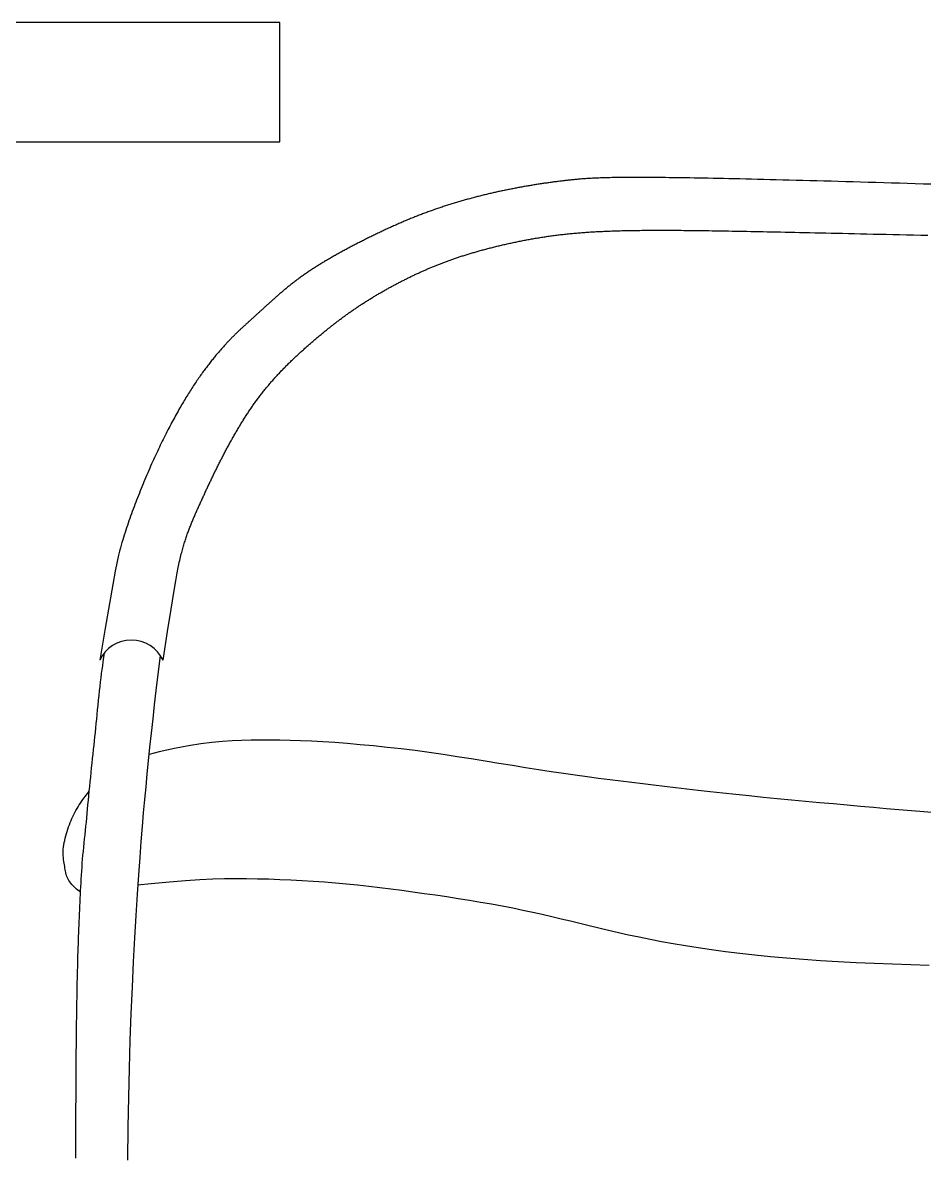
# Model space of a CAD drawing. Header units: millimetres. Extents: x -17017 to 2697, y 1903 to 18260.
# Drawn here: x -16975.7528 to -16975.6923, y 18247.9833 to 18248.0594 of the extents above; entities that cross this region are included whole.
import ezdxf

# ---------------------------------------------------------------- set-up
doc = ezdxf.new("R2010")
doc.units = ezdxf.units.MM
doc.layers.add('OP-MOB-MOVIL', color=8, linetype='Continuous')

# ---------------------------------------------------------------- blocks, each defined once
blk = doc.blocks.new('mesas y sillas de cafeteria')
blk.add_lwpolyline([(49.97697261317171, -14.21144961716345), (49.97697261319445, -14.25144961716433), (50.77697261319099, -14.25144961659134), (50.77697261316916, -14.21144961659229)], close=True)
for points in [[(50.73770985604733, -14.42560469268392), (50.73924293362688, -14.41592952237625), (50.74043867643468, -14.40846112450163), (50.74134425212014, -14.40289040082098), (50.74200682833452, -14.39890825309521), (50.74247357272634, -14.39620558308525), (50.74279165294138, -14.39447329255563), (50.74300823663543, -14.39340228326), (50.74317049145247, -14.39268345696473), (50.74331788007385, -14.39205848780875), (50.74345904531401, -14.39147213946126), (50.74359492501844, -14.39091994796581), (50.74372645703261, -14.39039744937145), (50.7438545792038, -14.38990017972901), (50.74398022937658, -14.38942367508207), (50.74410434539641, -14.38896347148147), (50.74422786510786, -14.38851510497261), (50.74435157058178, -14.38807482176708), (50.74447562076148, -14.38764170871764), (50.74460001882198, -14.38721556284872), (50.74472476793289, -14.38679618117749), (50.74484987125561, -14.38638336072654), (50.74497533196882, -14.38597689851122), (50.74510115323665, -14.38557659155231), (50.74522733823051, -14.38518223686879), (50.74535389011999, -14.38479363147962), (50.74548081207377, -14.38441057240561), (50.7456081072678, -14.38403285666755), (50.74573577885985, -14.38366028127894), (50.74586383002588, -14.38329264326603), (50.74599226393639, -14.38292973964417), (50.74612108376186, -14.38257136743596), (50.74625029266736, -14.38221732365673), (50.74637989382245, -14.38186740533092), (50.74650989040401, -14.38152140947204), (50.74664028557254, -14.38117913310452), (50.74677108250398, -14.3808403732437), (50.7469022843643, -14.38050492691036), (50.74703389432489, -14.3801725911253), (50.74716591555716, -14.37984316291113), (50.74729835122525, -14.37951643927954), (50.74743120450239, -14.37919221725133), (50.74756447855543, -14.37887029385092), (50.74769817655942, -14.37855046609366), (50.74783230167759, -14.37823253100032), (50.74796685708316, -14.37791628559353), (50.7481018459448, -14.37760152688497), (50.74823727143394, -14.37728805189909), (50.74837313671469, -14.37697565765848), (50.74850944494483, -14.37666414725027), (50.74864619920572, -14.37635334808692), (50.74878340255691, -14.37604309364542), (50.74892105807248, -14.37573321741002), (50.74905916881198, -14.37542355285586), (50.7491977378404, -14.37511393346722), (50.74933676822275, -14.37480419272651), (50.74947626302765, -14.37449416411255), (50.74961622524643, -14.37418370541309), (50.74975665759757, -14.3738727716518), (50.74989756272589, -14.37356134215588), (50.75003894327801, -14.37324939624341), (50.75018080190421, -14.37293691325067), (50.75032314124837, -14.37262387249939), (50.75046596395987, -14.37231025332221), (50.7506092726826, -14.37199603503905), (50.75075307004681, -14.37168120305978), (50.75089735861457, -14.37136576709599), (50.75104214092335, -14.37104974293106), (50.75118741951974, -14.37073314635927), (50.75133319694305, -14.37041599316581), (50.75147947573805, -14.3700982991395), (50.75162625844769, -14.36978008007281), (50.7517735476149, -14.3694613517473), (50.75192134577446, -14.36914212995907), (50.7520696554775, -14.36882243049331), (50.75221847925786, -14.36850226913884), (50.75236781967033, -14.36818166168268), (50.75251767924419, -14.36786062391548), (50.75266806052878, -14.36753917162423), (50.75281896606157, -14.36721732060141), (50.75297039839188, -14.36689508662857), (50.75312236005539, -14.36657248550182), (50.75327485359867, -14.36624953300816), (50.75342788156104, -14.36592624493278), (50.75358144648544, -14.36560263706633), (50.75373555091392, -14.36527872519582), (50.75389019739396, -14.3649545251119), (50.75404538845851, -14.36463005260157), (50.7542011266587, -14.3643053234573), (50.75435741453202, -14.36398035346429), (50.75451425461961, -14.36365515841135), (50.75467164946622, -14.36332975408368), (50.75482960161662, -14.36300415628102), (50.75498811360649, -14.36267838078129), (50.75514718798149, -14.36235244337149), (50.75530682728731, -14.36202635985319), (50.75546703406053, -14.3617001460043), (50.75562781084864, -14.36137381761728), (50.75578916019094, -14.36104739047732), (50.7559510846304, -14.3607208803769), (50.75611358670631, -14.3603943031012), (50.75627666896071, -14.36006767444269), (50.75644033394292, -14.35974101018473), (50.75660458419225, -14.35941432612526), (50.756769422248, -14.359087638044), (50.75693485065403, -14.35876096172979), (50.75710087195239, -14.35843431297508), (50.75726748868601, -14.35810770757234), (50.75743470339967, -14.35778116130132), (50.75760251862903, -14.35745468995265), (50.75777093692068, -14.35712830932061), (50.75793996081757, -14.35680203519041), (50.75810959286082, -14.35647588334723), (50.7582798357862, -14.35614986944347), (50.75845069310981, -14.35582400855492), (50.75862216854057, -14.35549831562457), (50.75879426578922, -14.35517280559543), (50.75896698855831, -14.35484749339594), (50.75914034056041, -14.35452239397455), (50.75931432550806, -14.35419752226517), (50.75948894710655, -14.35387289321443), (50.75966420984332, -14.35354852118326), (50.7598401213163, -14.35322441828976), (50.76001668990011, -14.3529005960736), (50.76019392397302, -14.35257706607445), (50.76037183191056, -14.35225383983379), (50.76055042208554, -14.35193092889494), (50.76072970287441, -14.35160834480121), (50.76090968265908, -14.35128609909043), (50.76109037000515, -14.35096420316404), (50.76127177425587, -14.35064266785776), (50.76145390495913, -14.35032150386542), (50.76163677165914, -14.35000072187358), (50.7618203838947, -14.34968033257974), (50.76200475120913, -14.34936034667408), (50.76218988314849, -14.34904077484862), (50.76237578924702, -14.3487216277972), (50.76256247905621, -14.34840291621003), (50.76274996211578, -14.34808465078459), (50.76293824796358, -14.3477668422056), (50.76312734614748, -14.34744950117056), (50.76331726620811, -14.34713263836966), (50.76350801768876, -14.34681626449674), (50.76369961012915, -14.34650039024564), (50.76389205307623, -14.34618502630656), (50.76408535607061, -14.3458701833697), (50.7642795286547, -14.34555587213072), (50.76447458036728, -14.34524210328345), (50.76467052075623, -14.34492888751629), (50.76486735936032, -14.34461623552488), (50.76506510572563, -14.34430415799579), (50.76526376939455, -14.34399266562832), (50.76546335990406, -14.3436817691163), (50.76566388680112, -14.34337147914084), (50.76586535962906, -14.34306180640306), (50.76606778792757, -14.34275276159497), (50.76627118124088, -14.34244435540677), (50.76647554911233, -14.34213659853413), (50.7666809010816, -14.3418295016636), (50.76688724669111, -14.34152307549448), (50.76709459548965, -14.34121733071515), (50.76730295701145, -14.340912278014), (50.76751234080075, -14.34060792809214), (50.76772275640542, -14.34030429163431), (50.76793421336333, -14.34000137933981), (50.76814672121964, -14.33969920189702), (50.76836028951493, -14.33939776999796), (50.76857492779254, -14.33909709433647), (50.76879064558943, -14.33879718560274), (50.76900745245712, -14.33849805448881), (50.76922535793346, -14.33819971169396), (50.76944437155998, -14.33790216790112), (50.76966450288728, -14.33760543380777), (50.76988576144595, -14.33730952010592), (50.77010815678568, -14.33701443749123), (50.77033169844617, -14.33672019664664), (50.77055639597074, -14.33642680827143), (50.77078225787591, -14.3361342828357), (50.77100928855089, -14.3358426299128), (50.77123749137445, -14.33555185884688), (50.771466869709, -14.33526197899482), (50.77169742692604, -14.3349729997135), (50.77192916639069, -14.33468493034161), (50.77216209147537, -14.33439778023603), (50.7723962055461, -14.33411155874637), (50.77263150785711, -14.33382627433275), (50.77286798119894, -14.33354193186824), (50.77310560423939, -14.3332585353437), (50.77334435565263, -14.33297608873909), (50.77358421411463, -14.33269459604344), (50.77382515829686, -14.33241406123852), (50.77406716687256, -14.33213448830975), (50.77431021851589, -14.3318558812407), (50.77455429086422, -14.33157824379668), (50.77479935745305, -14.33130157884443), (50.77504539077836, -14.33102588902148), (50.77529236333885, -14.33075117697445), (50.77554024763685, -14.33047744534997), (50.77578901616744, -14.3302046967874), (50.77603864143111, -14.32993293392974), (50.77628909592568, -14.32966215942179), (50.77654035215255, -14.32939237590836), (50.7767923826068, -14.3291235860288), (50.77704515979258, -14.32885579243157), (50.77729865620677, -14.3285889977542), (50.77755284434534, -14.32832320464513), (50.77780769671062, -14.32805841574736), (50.77806318580315, -14.32779463370025), (50.77831928411706, -14.32753186115042), (50.77857596415652, -14.32727010073722), (50.77883319841476, -14.32700935510729), (50.77909095939776, -14.32674962690726), (50.77934921959604, -14.32649091877465), (50.77960795151648, -14.32623323335793), (50.77986712765323, -14.32597657329279), (50.78012672051045, -14.32572094122952), (50.78038670258047, -14.3254663398111), (50.78064704636472, -14.32521277167689), (50.78090772436644, -14.32496023947169), (50.78116870907888, -14.32470874583851), (50.78142997300256, -14.32445829342396), (50.78169148863981, -14.32420888486922), (50.78195322848751, -14.32396052281547), (50.78221516504254, -14.32371320991115), (50.78247727080361, -14.32346694879379), (50.78273951827487, -14.32322174211004), (50.78300187995137, -14.32297759250105), (50.78326432833364, -14.32273450261528), (50.78352683592038, -14.32249247508844), (50.78378937520665, -14.32225151256898), (50.7840519186966, -14.3220116176999), (50.78431443888894, -14.32177279312418), (50.78457690828236, -14.32153504148482), (50.78483929937374, -14.32129836542663), (50.78510158466361, -14.32106276758714), (50.78536373664701, -14.32082825061661), (50.78562572783176, -14.32059481715623), (50.78588753070744, -14.32036246984717), (50.78614911778186, -14.32013121133787), (50.78641046154644, -14.31990104426586), (50.78667153450533, -14.31967197127415), (50.78693231046145, -14.31944399463464), (50.78719276847187, -14.31921711509312), (50.78745288889968, -14.31899133302795), (50.78771265209707, -14.31876664881383), (50.78797203843715, -14.31854306282185), (50.78823102826937, -14.31832057543215), (50.78848960196592, -14.31809918701219), (50.78874773987809, -14.31787889794214), (50.7890054276204, -14.31765970708329), (50.78926267175211, -14.3174416072452), (50.78951948408849, -14.31722458972763), (50.7897758764384, -14.31700864583036), (50.79003186061436, -14.31679376685497), (50.79028744842526, -14.31657994409579), (50.79054265168543, -14.31636716885805), (50.79079748220192, -14.31615543243606), (50.79105195309785, -14.31594472575307), (50.79130608273499, -14.3157350382171), (50.79155989079027, -14.31552635886146), (50.79181339693241, -14.31531867671401), (50.79206662083652, -14.31511198080443), (50.79231958217315, -14.31490626016603), (50.7925723006183, -14.31470150382665), (50.79282479584617, -14.31449770081963), (50.79307708752913, -14.31429484016735), (50.79332919533863, -14.31409291091586), (50.79358113894796, -14.3138919020821), (50.79383293802766, -14.3136918026994), (50.79408461226194, -14.31349260180104), (50.79433618131134, -14.31329428841673), (50.79458766485641, -14.31309685157612), (50.7948390825668, -14.31290028031071), (50.79509045411851, -14.31270456365201), (50.79534179918392, -14.31250969062785), (50.79559313743448, -14.31231565026974), (50.79584448854348, -14.31212243160917), (50.79609587218692, -14.31193002367763), (50.79634730803355, -14.31173841549753), (50.79659881576026, -14.31154759611127), (50.79685041504399, -14.31135755454125), (50.79710212554619, -14.3111682798226), (50.79735396695014, -14.31097976098317), (50.7976059589264, -14.31079198705265), (50.79785812114733, -14.31060494706435), (50.79811047328621, -14.31041863004793), (50.79836303501452, -14.31023302502945), (50.79861582600915, -14.31004812104948), (50.79886886594159, -14.30986390712678), (50.799122174486, -14.30968037230014), (50.79937577131113, -14.30949750559739), (50.79962967609754, -14.30931529605186), (50.79988390851304, -14.30913373268595), (50.80013848823455, -14.30895280453842), (50.8003934349299, -14.30877250063713), (50.80064876827601, -14.30859281001176), (50.80090450794251, -14.30841372169198), (50.80116067361178, -14.3082352247111), (50.80141728494618, -14.3080573080988), (50.80167436162719, -14.30787996088111), (50.80193192332263, -14.30770317209863), (50.80218998970486, -14.30752693077375), (50.80244858045262, -14.30735122593615), (50.80270771523465, -14.30717604662277), (50.80296741372695, -14.30700138185784), (50.80322769464419, -14.3068272211458), (50.80348857287299, -14.30665355587371), (50.80375006234954, -14.30648037789797), (50.80401217700728, -14.30630767907678), (50.80427493077605, -14.30613545126653), (50.80453833758929, -14.30596368632723), (50.80480241137775, -14.30579237611346), (50.80506716607215, -14.30562151248523), (50.80533261178243, -14.30545108918159), (50.80559874330083, -14.30528110748673), (50.80586555160062, -14.30511157056389), (50.80613302764596, -14.30494248158539), (50.8064011624092, -14.30477384371079), (50.80666994685544, -14.30460566010515), (50.80693937195792, -14.30443793393715), (50.80720942868174, -14.30427066837183), (50.80748010704065, -14.30410386704534), (50.80775139322122, -14.30393753548196), (50.80802327244874, -14.30377167966799), (50.8082957299539, -14.30360630560608), (50.80856875096197, -14.30344141928072), (50.80884232070184, -14.30327702668728), (50.80911642440424, -14.30311313382117), (50.80939104729168, -14.30294974667049), (50.80966617459944, -14.30278687123609), (50.80994179154823, -14.30262451350063), (50.81021788337148, -14.30246267946313), (50.81049443529355, -14.30230137511353), (50.81077143254242, -14.30214060644721), (50.81104886035064, -14.30198037946138), (50.81132670394527, -14.30182070013689), (50.81160494855158, -14.30166157447275), (50.81188357939664, -14.30150300846435), (50.81216258171025, -14.30134500810345), (50.81244194072588, -14.3011875793818), (50.81272164165875, -14.30103072829115), (50.81300166974779, -14.30087446082507), (50.81328201021734, -14.30071878297531), (50.81356264829719, -14.30056370073726), (50.81384356921353, -14.3004092201063), (50.81412475819434, -14.30025534706874), (50.81440620046942, -14.30010208761996), (50.81468788126494, -14.29994944775171), (50.81496978580981, -14.29979743346121), (50.81525189933109, -14.29964605073656), (50.8155342070595, -14.29949530557315), (50.81581669421848, -14.29934520396091), (50.81609934604057, -14.29919575189706), (50.81638214775467, -14.2990469553697), (50.8166650845842, -14.29889882037787), (50.81694814175626, -14.29875135290604), (50.81723130450428, -14.29860455895323), (50.81751455805625, -14.29845844451302), (50.8177978876347, -14.29831301557169), (50.81808127846944, -14.29816827812829), (50.818364715793, -14.29802423817637), (50.81864818483245, -14.29788090170405), (50.81893167081125, -14.2977382747049), (50.81921515896101, -14.29759636317067), (50.81949863450518, -14.29745517310221), (50.8197820826781, -14.29731471048217), (50.82006548870504, -14.2971749813114), (50.82034883781216, -14.29703599157801), (50.82063211523291, -14.29689774727376), (50.82091530762318, -14.29676025395747), (50.82119840738505, -14.29662351544903), (50.8214814083467, -14.29648753512083), (50.82176430434538, -14.29635231634893), (50.82204708921108, -14.29621786252392), (50.82232975677562, -14.29608417701638), (50.82261230086988, -14.29595126321146), (50.8228947153284, -14.29581912447975), (50.82317699971645, -14.29568776246742), (50.8234591765513, -14.29555717183212), (50.82374127407911, -14.29542734550341), (50.82402332054789, -14.29529827640363), (50.82430534420473, -14.29516995746235), (50.82458737329944, -14.29504238159643), (50.82486943608183, -14.29491554173364), (50.82515156079899, -14.2947894307963), (50.82543377713682, -14.29466404127379), (50.82571612050833, -14.29453936391656), (50.82599862777352, -14.2944153890312), (50.82628133577691, -14.29429210692797), (50.82656428137579, -14.29416950791892), (50.82684750142198, -14.29404758231249), (50.82713103277001, -14.29392632042072), (50.82741491227262, -14.29380571255388), (50.82769917677706, -14.29368574902037), (50.82798386314062, -14.29356642013954), (50.82826900821874, -14.29344771621072), (50.82855464885779, -14.29332962755143), (50.82884082191322, -14.29321214447009), (50.82912756423775, -14.29309525727513), (50.82941491268411, -14.29297895628042), (50.82970290410594, -14.2928632317944), (50.82999157535323, -14.29274807412912), (50.83028096328326, -14.29263347359301), (50.83057110474419, -14.29251942049814), (50.83086203659059, -14.29240590515838), (50.83115379567153, -14.29229291787851), (50.83144641885065, -14.29218044896879), (50.83173994296794, -14.29206848874674), (50.8320344048816, -14.29195702751895), (50.83232984144433, -14.29184605559203), (50.83262628950888, -14.29173556328351), (50.8329237859316, -14.29162554089999), (50.83322236755794, -14.2915159787517), (50.83352207124244, -14.29140686714891), (50.83382293383784, -14.2912981964073), (50.83412499220231, -14.29118995682802), (50.83442828318402, -14.29108213873042), (50.83473284363481, -14.29097473242109), (50.83503871040648, -14.29086772821393), (50.83534592035994, -14.29076111641189), (50.83565451033519, -14.29065488733249), (50.83596451719404, -14.29054903128781), (50.8362759777865, -14.2904435385808), (50.83658892896801, -14.29033839952717), (50.83690340758312, -14.29023360443352), (50.83721945049547, -14.29012914361738), (50.83753709455141, -14.29002500738352), (50.8378563766064, -14.28992118604219), (50.8381773335077, -14.2898176699091), (50.83850000211442, -14.2897144492872), (50.83882441927472, -14.28961151449403), (50.83915062184315, -14.28950885583981), (50.83947864667516, -14.28940646363117), (50.83980852880723, -14.28930432883317), (50.84014029603622, -14.28920244503206), (50.84047397435006, -14.28910080645437), (50.84080958973118, -14.28899940733936), (50.84114716817112, -14.28889824192629), (50.84148673564232, -14.28879730444351), (50.84182831814269, -14.28869658913209), (50.84217194164648, -14.28859609022584), (50.84251762490112, -14.28849580457063), (50.84286535766205, -14.28839573949153), (50.84321512244696, -14.28829590491659), (50.84356690176355, -14.28819631078113), (50.84392067813224, -14.28809696702046), (50.84427643406616, -14.28799788356628), (50.84463415207483, -14.28789907035207), (50.84499381467867, -14.28780053731498), (50.84535540257457, -14.28770229503425), (50.84571888922892, -14.28760435672302), (50.84608424627459, -14.28750673623654), (50.8464514453708, -14.28740944743004), (50.8468204581568, -14.2873125041624), (50.84719125628362, -14.28721592029615), (50.84756381139141, -14.28711970968652), (50.84793809513121, -14.2870238861924), (50.84831407914862, -14.28692846367267), (50.84869173509196, -14.28683345598074), (50.84907103460409, -14.28673887697914), (50.84945194933152, -14.28664474052675), (50.84983445092348, -14.28655106047881), (50.85021851102192, -14.28645785069602), (50.85060410128153, -14.28636512503363), (50.8509911933379, -14.28627289735414), (50.85137975884572, -14.2861811815128), (50.85176976944695, -14.2860899913685), (50.85216119679262, -14.28599934077829), (50.85255401252289, -14.28590924360105), (50.8529481882897, -14.28581971369567), (50.85334369573502, -14.28573076492103), (50.85374050650989, -14.28564241113418), (50.85413859225446, -14.285554666194), (50.85453792462158, -14.28546754395393), (50.85493847525413, -14.28538105828011), (50.8553402157977, -14.28529522302415), (50.85574311790242, -14.28521005205039), (50.85614715321208, -14.28512555921043), (50.85655229337317, -14.28504175836497), (50.85695851003311, -14.28495866337471), (50.8573657748384, -14.28487628809489), (50.85777405943281, -14.28479464638622), (50.85818333546285, -14.28471375210574), (50.85859357458048, -14.2846336191069), (50.85900474842401, -14.28455426125583), (50.85941682864814, -14.28447569240416), (50.85982978689117, -14.28439792641984), (50.8602435948078, -14.28432097714904), (50.86065822403907, -14.28424485845608), (50.86107364623149, -14.28416958419984), (50.86148983303156, -14.28409516823558), (50.86190675608941, -14.28402162442217), (50.86232438704428, -14.28394896661848), (50.86274269754995, -14.28387720868159), (50.86316165925109, -14.28380636447582), (50.86358124378694, -14.28373644785097), (50.86400142281582, -14.28366747267137), (50.86442217163494, -14.28359945223019), (50.86484348019894, -14.2835323976069), (50.86526534212408, -14.28346631931527), (50.86568775101932, -14.28340122786904), (50.86611070049366, -14.28333713378743), (50.86653418416518, -14.28327404757874), (50.86695819564284, -14.28321197976402), (50.86738272853836, -14.28315094085701), (50.86780779110995, -14.28309093914504), (50.8682334501882, -14.28303197399873), (50.86865978724836, -14.28297404256045), (50.86908688376479, -14.28291714197803), (50.86951482121913, -14.2828612693902), (50.86994368107935, -14.28280642193931), (50.870373544828, -14.28275259677685), (50.87080449393216, -14.28269979104152), (50.87123661353598, -14.2826480013191), (50.8716700034156, -14.2825972219689), (50.87210476701421, -14.28254744678634), (50.87254100777591, -14.28249866957776), (50.87297882913663, -14.28245088414405), (50.87341833454047, -14.28240408428246), (50.87385962742974, -14.28235826379751), (50.87430281124489, -14.28231341648643), (50.87474798942912, -14.28226953614649), (50.8751952654211, -14.28222661658401), (50.87564474266492, -14.28218465159807), (50.87609652459741, -14.28214363499319), (50.87655071466634, -14.28210356056297), (50.87700741630852, -14.28206442210831), (50.87746673296715, -14.28202621343371), (50.8779287680818, -14.28198892833825), (50.87839362509749, -14.28195256062281), (50.87886140745195, -14.2819171040901), (50.8793322185893, -14.28188255253372), (50.87980616195182, -14.28184889976183), (50.88028334097635, -14.28181613956986), (50.88076385910699, -14.28178426576051), (50.88124781978877, -14.28175327213648), (50.8817353264576, -14.28172315249685), (50.88222648255487, -14.28169390063886), (50.88272139152741, -14.2816655103652), (50.88322015681115, -14.28163797547677), (50.88372288185019, -14.28161128977808), (50.88422967008773, -14.28158544706275), (50.88474062496152, -14.28156044113348), (50.88525584991203, -14.28153626579297), (50.88577544838517, -14.2815129148421), (50.88629952382053, -14.2814903820763), (50.88682817966219, -14.28146866130555), (50.88736151934609, -14.28144774631983), (50.88789964631633, -14.2814276309291), (50.88844266401338, -14.28140830892335), (50.88899067588318, -14.28138977411436), (50.88954378536073, -14.28137202029393), (50.89010209589014, -14.28135504127022), (50.89066571091371, -14.28133883083683), (50.89123473387644, -14.28132338280011), (50.89180926821064, -14.28130869095185), (50.89238941736403, -14.28129474910384), (50.892975284778, -14.28128155105151), (50.89356697389212, -14.2812690905921), (50.89416458814685, -14.28125736153015), (50.8947682309863, -14.28124635766653), (50.89537801825736, -14.28123607316229), (50.89599411541076, -14.28122650363366), (50.89661670031001, -14.28121764505522), (50.89724595081589, -14.28120949340337), (50.89788204478555, -14.28120204465267), (50.89852516008159, -14.28119529478499), (50.89917547456662, -14.28118923976945), (50.89983316609778, -14.28118387559152), (50.90049846214515, -14.28117919967008), (50.90117178863875, -14.28117521523927), (50.90185362110697, -14.28117192697391), (50.90254443509002, -14.28116933955971), (50.90324470611904, -14.28116745766965), (50.90395490973151, -14.28116628598764), (50.90467552146492, -14.28116582919392), (50.9054070168504, -14.28116609196513), (50.90614988383004, -14.28116707934532), (50.90690465995158, -14.28116879783011), (50.90767189516737, -14.28117125426979), (50.90845213943703, -14.28117445551834), (50.9092459427111, -14.28117840843879), (50.91005385494555, -14.2811831198851), (50.91087642609546, -14.28118859670576), (50.91171420610954, -14.28119484576382), (50.91256774494923, -14.28120187391141), (50.91343759256142, -14.28120968800431), (50.91432429890483, -14.28121829489646), (50.91522841392998, -14.2812277014491), (50.9161504875965, -14.28123791451071), (50.91709106985309, -14.28124894094071), (50.91805071065482, -14.28126078759306), (50.91902995995952, -14.28127346132169), (50.92002936771405, -14.28128696899148), (50.92104948387987, -14.28130131744365), (50.9220908584075, -14.28131651354124), (50.9231540412502, -14.28133256414185), (50.92423958236486, -14.28134947609942), (50.92534803170111, -14.28136725626428), (50.92647993922037, -14.28138591149764), (50.92763585486864, -14.28140544865164), (50.92881632860644, -14.28142587458569), (50.93002191038067, -14.28144719615375), (50.93125315015277, -14.28146942020794), (50.93251059787235, -14.28149255361132), (50.93379480349631, -14.28151660320691), (50.935106316977, -14.28154157586323), (50.93644568826494, -14.28156747842513), (50.93781346732158, -14.28159431775748), (50.93921020409653, -14.28162210071059), (50.9406364485485, -14.28165083414206), (50.94209275062167, -14.28168052490582), (50.94357966028019, -14.28171117985221), (50.94509772747097, -14.28174280584608), (50.9466475021527, -14.28177540974139), (50.94822953427774, -14.28180899838844), (50.94984437380117, -14.28184357864666), (50.95149257067351, -14.28187915736999), (50.95317467485256, -14.28191574141238), (50.95489123629432, -14.28195333763142), (50.95664280494748, -14.28199195288471), (50.95842993076621, -14.28203159402437), (50.96025316370924, -14.28207226790619), (50.96211305372799, -14.28211398138956), (50.96401015077754, -14.28215674132298), (50.9659449513083, -14.28220055290694), (50.96791773777113, -14.28224541467716), (50.96992873910403, -14.28229132351407), (50.97197818425684, -14.28233827630538), (50.97406630217756, -14.28238626992606), (50.97619332180602, -14.2824353012511), (50.9783594720875, -14.28248536716819), (50.98056498196911, -14.2825364645505), (50.98280986639202, -14.28258858363552), (50.98509328426826, -14.2826416880489), (50.98741418050486, -14.28269573476246), (50.98977150001701, -14.28275068076073), (50.99216418770902, -14.28280648301734), (50.99459118849245, -14.28286309851501)], [(50.99576898158375, -14.26572674083582), (50.99305303347592, -14.26564393840999), (50.99035325248133, -14.26556215892197), (50.987670790425, -14.26548143920263), (50.98500679914196, -14.26540181608834), (50.98236243045812, -14.26532332641182), (50.97973883619943, -14.26524600700941), (50.97713716819908, -14.26516989471202), (50.97455857828663, -14.26509502635963), (50.97200421828802, -14.26502143878497), (50.96947524003645, -14.26494916882439), (50.96697279535601, -14.26487825330878), (50.96449803607993, -14.2648087290745), (50.96205211403412, -14.26474063295609), (50.95963618104997, -14.26467400178808), (50.95725138895887, -14.26460887241046), (50.95489888958218, -14.26454528164686), (50.95257983475403, -14.2644832663409), (50.95029537630307, -14.26442286332895), (50.94804666606251, -14.26436410943643), (50.94583485585281, -14.26430704150698), (50.94366104489563, -14.26425169469985), (50.94152612195467, -14.26419809750769), (50.93943092317841, -14.26414627674421), (50.9373762847199, -14.26409625923225), (50.93536304272766, -14.26404807178551), (50.93339203336018, -14.264001741225), (50.93146409275778, -14.26395729437536), (50.92958005707806, -14.26391475804485), (50.92774055201971, -14.26387415237878), (50.92594536147317, -14.26383547080877), (50.92419405887722, -14.26379870008896), (50.92248621766703, -14.26376382696617), (50.92082141128867, -14.26373083820545), (50.9191992131764, -14.26369972055181), (50.9176191967681, -14.2636704607612), (50.9160809355044, -14.26364304558956), (50.91458395021345, -14.26361746011753), (50.91312755126546, -14.26359368275553), (50.91171099642179, -14.26357169023322), (50.91033354344563, -14.26355145929483), (50.90899445009472, -14.26353296668094), (50.90769297413226, -14.26351618912122), (50.90642837331325, -14.26350110335443), (50.90519990541088, -14.26348768611933), (50.90400682817653, -14.2634759141547), (50.90284839936976, -14.26346576419382), (50.90172387675648, -14.26345721297912), (50.90063251809624, -14.26345023724389), (50.89957358115043, -14.26344481372507), (50.89854632367678, -14.26344091916508), (50.8975500034403, -14.26343853029357), (50.89658387819509, -14.26343762385659), (50.89564720571252, -14.2634381765838), (50.89473924374215, -14.26344016521944), (50.89385925005445, -14.26344356649315), (50.89300648240442, -14.26344835714917), (50.89218019855343, -14.26345451392081), (50.89137965626287, -14.26346201354681), (50.89060411329592, -14.26347083276232), (50.88985282741032, -14.2634809483061), (50.88912505636927, -14.26349233691872), (50.88842005792958, -14.26350497533349), (50.88773708985718, -14.26351884028918), (50.88707540990981, -14.26353390852091), (50.88643427584702, -14.26355015676745), (50.88581294543383, -14.26356756176756), (50.88521067642887, -14.26358610026), (50.88462672659443, -14.26360574897626), (50.88406035368553, -14.26362648465874), (50.88351081547262, -14.26364828404257), (50.8829773697089, -14.26367112386652), (50.88245927415755, -14.26369498086387), (50.88195578657997, -14.26371983177705), (50.88146616473477, -14.26374565334118), (50.88098966638699, -14.26377242229137), (50.88052554929254, -14.26380011536821), (50.88007307121643, -14.26382870931229), (50.87963148991457, -14.26385818085146), (50.8792000631538, -14.26388850672993), (50.87877804869368, -14.26391966368283), (50.87836470429102, -14.26395162845074), (50.87795928770811, -14.26398437776515), (50.87756105670906, -14.26401788836847), (50.87716926905068, -14.26405213699582), (50.87678320314899, -14.26408710112082), (50.87640222001573, -14.26412276116753), (50.87602570132094, -14.26415909830394), (50.87565302873099, -14.26419609368168), (50.87528358391864, -14.26423372847057), (50.87491674854118, -14.26427198383317), (50.8745519042759, -14.26431084091746), (50.87418843278556, -14.26435028090236), (50.87382579834139, -14.26439028789173), (50.87346379563951, -14.26443085779465), (50.87310230196817, -14.26447198947244), (50.8727411946229, -14.26451368178095), (50.87238035089558, -14.26455593358151), (50.87201964808719, -14.26459874373359), (50.8716589634887, -14.26464211109851), (50.8712981743929, -14.26468603453395), (50.87093717874632, -14.26473051363428), (50.87057595709848, -14.26477555094789), (50.87021451065539, -14.26482114975806), (50.86985284061029, -14.26486731334808), (50.8694909481701, -14.26491404500302), (50.8691288345326, -14.26496134800254), (50.86876650089926, -14.26500922563537), (50.86840394847241, -14.26505768118477), (50.8680411784535, -14.26510671793039), (50.86767819204397, -14.26515633915915), (50.86731499044163, -14.26520654815431), (50.86695157484974, -14.26525734819734), (50.86658794646974, -14.26530874257514), (50.86622410650216, -14.26536073456737), (50.86586005614845, -14.26541332746274), (50.86549579661096, -14.26546652453908), (50.86513132908567, -14.26552032908694), (50.86476665477949, -14.26557474438232), (50.8644017748893, -14.26562977371577), (50.86403669061747, -14.26568542036512), (50.86367140316906, -14.2657416876209), (50.86330591373826, -14.26579857875913), (50.86294022353195, -14.26585609706672), (50.86257433374976, -14.26591424582875), (50.86220824559041, -14.26597302832852), (50.86184196025624, -14.2660324478511), (50.86147547894961, -14.26609250767251), (50.86110880287197, -14.26615321108693), (50.8607419332202, -14.26621456136854), (50.86037487119756, -14.26627656180608), (50.86000761800915, -14.26633921568646), (50.85964017485185, -14.26640252628567), (50.85927254292528, -14.26646649689428), (50.85890472343726, -14.2665311307901), (50.85853671757923, -14.26659643126004), (50.8581685265608, -14.26666240158556), (50.85780015157889, -14.2667290450554), (50.85743159383219, -14.26679636494737), (50.85706285452943, -14.26686436454474), (50.85669393486478, -14.2669330471399), (50.85632483604331, -14.26700241600702), (50.85595555926557, -14.26707247443483), (50.85558610572934, -14.26714322570479), (50.85521647663973, -14.26721467309835), (50.8548466731927, -14.26728681990608), (50.85447669659698, -14.26735966940396), (50.85410654804855, -14.26743322488255), (50.85373622874886, -14.26750748961967), (50.85336574009398, -14.26758246688041), (50.85299508426669, -14.26765815984618), (50.85262426364079, -14.26773457166928), (50.85225328059551, -14.2678117055093), (50.8518821375028, -14.26788956451855), (50.85151083674191, -14.26796815185662), (50.85113938069026, -14.26804747068491), (50.8507677717198, -14.26812752416299), (50.85039601298831, -14.2682083153486), (50.85002411079859, -14.26828984699023), (50.8496520722183, -14.2683721217345), (50.84927990432789, -14.26845514223351), (50.84890761419865, -14.26853891113751), (50.84853520891102, -14.26862343109497), (50.84816269553903, -14.26870870475614), (50.84779008116493, -14.26879473478039), (50.84741737305285, -14.26888152378706), (50.84704457926182, -14.26896907432456), (50.84667170804551, -14.2690573889231), (50.84629876764848, -14.26914647009835), (50.84592576633167, -14.26923632037688), (50.84555271233785, -14.2693269422889), (50.8451796139243, -14.26941833835008), (50.84480647933651, -14.26951051109063), (50.84443331682905, -14.26960346303167), (50.84406013465559, -14.26969719669614), (50.84368694106251, -14.26979171461426), (50.84331374430712, -14.26988701929986), (50.8429405526349, -14.26998311329044), (50.8425673742986, -14.27007999909983), (50.84219421755279, -14.27017767926009), (50.84182109064659, -14.27027615628867), (50.84144800183003, -14.27037543271217), (50.84107495935405, -14.27047551105352), (50.84070197147503, -14.27057639383929), (50.84032904644027, -14.27067808359607), (50.83995619250072, -14.27078058284314), (50.83958341791094, -14.27088389410346), (50.83921073091824, -14.27098801991087), (50.83883813977536, -14.2710929627774), (50.8384656527378, -14.27119872523326), (50.8380932780492, -14.27130530980503), (50.83772102396688, -14.27141271901201), (50.83734889873904, -14.27152095537895), (50.83697691062116, -14.27163002143789), (50.83660506785691, -14.27173991969903), (50.8362333787054, -14.27185065269987), (50.83586185141485, -14.27196222295606), (50.83549049423618, -14.27207463299601), (50.83511931542216, -14.27218788534447), (50.8347483232219, -14.27230198252073), (50.83437752588634, -14.2724169270532), (50.83400693167096, -14.27253272146663), (50.83363654882396, -14.27264936828215), (50.8332663855972, -14.27276687002814), (50.83289645023888, -14.27288522922572), (50.83252675100812, -14.27300444839784), (50.83215729614949, -14.27312453007289), (50.83178809391848, -14.27324547677017), (50.8314191525651, -14.27336729101626), (50.83105048033485, -14.27348997533954), (50.83068208548957, -14.27361353225933), (50.8303139762711, -14.27373796429674), (50.82994616094129, -14.27386327398563), (50.82957864746641, -14.27398946356334), (50.82921144276497, -14.27411653416129), (50.82884455345265, -14.27424448663078), (50.82847798617422, -14.27437332182672), (50.8281117475517, -14.27450304059312), (50.82774584421895, -14.27463364378673), (50.82738028280892, -14.2747651322552), (50.82701506995454, -14.27489750684981), (50.82665021120283, -14.27503076731045), (50.82628570778434, -14.27516490890412), (50.82592155985276, -14.27529992579366), (50.82555776756453, -14.27543581213286), (50.82519433106518, -14.27557256208274), (50.82483125050476, -14.27571016980073), (50.82446852603698, -14.27584862944605), (50.82410615781464, -14.27598793517245), (50.82374414572132, -14.27612808086633), (50.82338248854921, -14.27626905928082), (50.82302118483949, -14.27641086290896), (50.82266023311604, -14.2765534842365), (50.8222996319173, -14.27669691574374), (50.82193937977081, -14.27684114991644), (50.82157947520682, -14.27698617924034), (50.82121991675831, -14.27713199619757), (50.82086070295645, -14.2772785932757), (50.82050183233696, -14.27742596295866), (50.82014330342372, -14.27757409773039), (50.81978511475245, -14.27772299007847), (50.81942726485067, -14.2778726324832), (50.81906975225775, -14.27802301743213), (50.81871257549574, -14.27817413741104), (50.818355733104, -14.27832598490204), (50.81799922361006, -14.27847855239452), (50.81764304554417, -14.27863183236695), (50.81728719743842, -14.27878581730693), (50.81693167782669, -14.27894049969655), (50.81657648523924, -14.27909587202885), (50.81622161820633, -14.27925192677867), (50.81586707526185, -14.27940865643541), (50.81551285493333, -14.27956605348663), (50.81515895575558, -14.27972411041083), (50.8148053762543, -14.27988281969738), (50.81445211496884, -14.28004217382841), (50.81409917042856, -14.28020216528967), (50.81374654115916, -14.28036278656873), (50.81339422569908, -14.2805240301459), (50.81304222257859, -14.28068588850692), (50.81269053032338, -14.2808483541412), (50.8123391474719, -14.2810114195272), (50.81198807255078, -14.28117507715069), (50.81163730409389, -14.28133931949742), (50.8112868406306, -14.28150413905314), (50.8109366806957, -14.28166952830361), (50.81058682281855, -14.28183547973458), (50.81023726552939, -14.28200198582454), (50.80988800736122, -14.28216903906286), (50.80953904684702, -14.28233663193168), (50.80919038251432, -14.28250475692039), (50.80884201289609, -14.28267340650746), (50.80849393652443, -14.2828425731841), (50.80814615192867, -14.28301224943061), (50.80779865764362, -14.28318242773457), (50.80745145220044, -14.2833531005781), (50.80710453412485, -14.28352426044512), (50.80675790266014, -14.2836959000233), (50.80641155982812, -14.28386801277884), (50.80606550837001, -14.28404059237619), (50.80571975101975, -14.28421363249436), (50.8053742905131, -14.28438712678872), (50.80502912958491, -14.28456106893464), (50.80468427096821, -14.2847354525984), (50.80433971739694, -14.2849102714481), (50.80399547441266, -14.28508551993764), (50.80365155876007, -14.28526119568414), (50.8033079899833, -14.28543729708144), (50.8029647876383, -14.28561382253247), (50.8026219712674, -14.28579077044196), (50.80227956042745, -14.28596813920376), (50.80193757465713, -14.28614592721897), (50.80159603351512, -14.28632413289415), (50.80125495724133, -14.28650275482141), (50.80091436889506, -14.28668179238593), (50.80057429222325, -14.28686124517299), (50.80023475097823, -14.28704111276602), (50.79989576891876, -14.2872213947503), (50.799557369789, -14.28740209070747), (50.79921957734587, -14.28758320022462), (50.79888241534081, -14.28776472287791), (50.79854590752529, -14.28794665825444), (50.79821007765258, -14.2881290059413), (50.79787494947323, -14.28831176551284), (50.79754054673685, -14.28849493656162), (50.7972068932022, -14.28867851866562), (50.79687401262072, -14.28886251141375), (50.79654192873659, -14.28904691438584), (50.79621066531126, -14.2892317271635), (50.79588024608984, -14.28941694933201), (50.79555069483195, -14.28960258047482), (50.79522203528268, -14.28978862017902), (50.79489429119712, -14.28997506801898), (50.79456748632856, -14.2901619235854), (50.79424164443117, -14.29034918646175), (50.79391678925185, -14.29053685623148), (50.79359294454389, -14.29072493247077), (50.79327013406055, -14.29091341477397), (50.79294838155511, -14.29110230271908), (50.79262771077902, -14.29129159588592), (50.79230814548828, -14.29148129386704), (50.79198970942616, -14.29167139623678), (50.7916724263514, -14.29186190258224), (50.79135632001544, -14.29205281248869), (50.79104141416883, -14.29224412553958), (50.79072773256212, -14.29243584131109), (50.79041529895312, -14.29262795939212), (50.79010413709057, -14.29282047937158), (50.78979427072682, -14.29301340082384), (50.78948572361514, -14.29320672333779), (50.789178519507, -14.29340044649507), (50.78887268215112, -14.29359456988095), (50.78856823530714, -14.29378909307343), (50.78826520272287, -14.29398401566141), (50.78796360814613, -14.2941793372247), (50.78766347533929, -14.29437505735223), (50.78736482804834, -14.29457117562197), (50.78706769002292, -14.29476769161738), (50.78677208502359, -14.29496460492555), (50.78647803679269, -14.29516191512812), (50.78618556908532, -14.29535962181035), (50.78589470448424, -14.29555772398271), (50.78560546084736, -14.29575621839285), (50.78531785486575, -14.29595510121362), (50.78503190322863, -14.2961543686215), (50.78474762262431, -14.29635401678752), (50.78446502974475, -14.2965540418918), (50.78418414127646, -14.29675444010354), (50.78390497390774, -14.29695520760288), (50.78362753961937, -14.2971563382871), (50.78335183155832, -14.29735781697309), (50.78307783815853, -14.2975596262022), (50.78280554785761, -14.29776174851213), (50.78253494909131, -14.2979641664424), (50.78226603029452, -14.29816686253616), (50.78199877990392, -14.29836981933477), (50.781733186358, -14.29857301937591), (50.78146923691656, -14.29877644462977), (50.78120691412369, -14.29898007480188), (50.78094619935746, -14.29918388902297), (50.78068707398961, -14.29938786641833), (50.78042951939187, -14.29959198613142), (50.7801735169387, -14.2997962272857), (50.77991904800456, -14.30000056901372), (50.77966609396117, -14.30020499044804), (50.77941463618026, -14.30040947072484), (50.77916465603357, -14.30061398897124), (50.7789161349001, -14.30081852431795), (50.77866905414794, -14.30102305590117), (50.77842339515064, -14.30122756284982), (50.77817913928175, -14.30143202429645), (50.77793626791663, -14.30163641937725), (50.77769476242702, -14.3018407272175), (50.777454604181, -14.30204492694975), (50.77721577455759, -14.30224899770838), (50.77697825492851, -14.30245291862593), (50.77674202666458, -14.30265666883315), (50.77650707114208, -14.30286022746077), (50.77627336973183, -14.30306357364134), (50.77604090380828, -14.30326668651105), (50.77580965473953, -14.30346954519337), (50.77557960390459, -14.30367212882447), (50.775350732677, -14.30387441654239), (50.77512302242485, -14.30407638746692), (50.77489645452351, -14.30427802073791), (50.77467101034836, -14.30447929548427), (50.77444667126565, -14.30468019084037), (50.77422341865804, -14.30488068593695), (50.77400123388998, -14.30508075990656), (50.77378009834047, -14.30528039187629), (50.7735599933776, -14.30547956098235), (50.77334090037857, -14.30567824636091), (50.7731228007151, -14.30587642713726), (50.7729056757571, -14.30607408244032), (50.77268950688085, -14.30627119141172), (50.7724742754599, -14.30646773317676), (50.77225996286688, -14.3066636868698), (50.7720465504708, -14.30685903162339), (50.77183401964885, -14.30705374656463), (50.77162235177366, -14.3072478108279), (50.77141152821878, -14.30744120355121), (50.77120153035503, -14.30763390385619), (50.77099233955414, -14.30782589088085), (50.77078393719421, -14.30801714375411), (50.77057630464788, -14.30820764161217), (50.77036942283394, -14.30839736627968), (50.77016327087858, -14.30858631036426), (50.76995782745598, -14.30877446917293), (50.76975307123848, -14.30896183800724), (50.76954898090753, -14.30914841217236), (50.7693455351282, -14.30933418697168), (50.76914271258192, -14.3095191577122), (50.76894049194107, -14.30970331969729), (50.76873885007899, -14.30988667901329), (50.76853775667496, -14.3100692848675), (50.7683371796129, -14.31025119725746), (50.76813708676764, -14.3104324761789), (50.76793744602128, -14.31061318162574), (50.76773822525411, -14.3107933735846), (50.76753939234368, -14.31097311206031), (50.76734091517301, -14.31115245703768), (50.76714276116854, -14.31133147121), (50.76694489596139, -14.31151022804988), (50.7667472847379, -14.31168880371661), (50.76654989267354, -14.31186727438399), (50.76635268495102, -14.31204571621493), (50.76615562675215, -14.31222420537051), (50.76595868326058, -14.3124028180282), (50.76576181965083, -14.31258163034545), (50.76556500111019, -14.31276071849061), (50.76536819281591, -14.31294015863205), (50.76517135995255, -14.31312002693085), (50.7649744677019, -14.31330039956083), (50.76477748123671, -14.31348135268308), (50.76458036574968, -14.31366296246779), (50.76438308641627, -14.31384530507239), (50.76418560841284, -14.31402845667071), (50.76398789693303, -14.3142124934293), (50.76378991714409, -14.31439749150741), (50.76359163423422, -14.31458352708069), (50.76339301338885, -14.31477067631022), (50.7631940197798, -14.31495901536073), (50.76299461859253, -14.31514862040058), (50.76279477501248, -14.31533956759813), (50.76259445421329, -14.31553193311629), (50.76239362138313, -14.3157257931216), (50.76219224169563, -14.31592122378242), (50.76199028033534, -14.31611830126349), (50.76178770248498, -14.31631710172769), (50.76158447332546, -14.31651770134704), (50.76138055803767, -14.31672017628625), (50.76117592180162, -14.31692460271006), (50.76097052979912, -14.31713105678136), (50.7607643472129, -14.3173396146758), (50.76055733921839, -14.31755035255082), (50.76034947100288, -14.31776334657843), (50.76014070774818, -14.31797867291789), (50.75993101462882, -14.3181964077412), (50.75972035683117, -14.31841662721672), (50.7595086995334, -14.31863940750372), (50.75929600792279, -14.31886482477239), (50.75908224717296, -14.31909295518926), (50.75886738246936, -14.31932387491543), (50.75865137899291, -14.31955766012652), (50.75843420191904, -14.31979438698181), (50.75821581643959, -14.32003413164784), (50.75799618772635, -14.32027697029116), (50.75777528096569, -14.32052297908376), (50.75755306133669, -14.32077223418128), (50.7573294952208, -14.32102481127004), (50.75710455381795, -14.32128078405367), (50.7568782095268, -14.32154022576105), (50.75665043474601, -14.32180320961197), (50.75642120186512, -14.3220698088262), (50.75619048329372, -14.3223400966308), (50.755958251425, -14.32261414624372), (50.75572447866034, -14.32289203089022), (50.75548914220508, -14.32317382182737), (50.75525223851764, -14.32345958246697), (50.75501376886587, -14.32374937424902), (50.75477373452031, -14.32404325862444), (50.75453213674064, -14.3243412970387), (50.75428897680013, -14.32464355093907), (50.7540442559648, -14.32495008176556), (50.75379797549977, -14.32526095097273), (50.75355013787976, -14.32557621950764), (50.75330075038346, -14.3258959463692), (50.75304982149555, -14.32622019005794), (50.75279735970344, -14.32654900907255), (50.7525433734927, -14.32688246191901), (50.75228787133983, -14.32722060709784), (50.75203086173406, -14.32756350310956), (50.7517723531646, -14.32791120845468), (50.75151235411158, -14.328263781641), (50.7512508730606, -14.32862128116903), (50.75098791849723, -14.32898376553567), (50.75072349890524, -14.32935129324687), (50.75045762277023, -14.32972392280499), (50.75019029856867, -14.33010171271053), (50.74992153480162, -14.33048472146766), (50.74965133994101, -14.33087300757325), (50.74937972247517, -14.33126662953509), (50.74910669088786, -14.3316656458519), (50.74883225366557, -14.33207011502418), (50.7485564192948, -14.33248009555791), (50.74827919625295, -14.33289564595543), (50.7480005930347, -14.3333168247118), (50.74772061811836, -14.33374369033663), (50.7474392799877, -14.33417630132863), (50.7471565871283, -14.33461471619012), (50.74687254802666, -14.33505899342163), (50.74658717116745, -14.33550919152913), (50.74630046503535, -14.33596536900768), (50.7460124381123, -14.33642758436872), (50.74572309888754, -14.33689589610367), (50.74543245584118, -14.33737036272214), (50.74514051746246, -14.33785104272647), (50.74484729223059, -14.33833799461536), (50.7445527886357, -14.33883127688568), (50.74425701515884, -14.33933094804888), (50.74395998028558, -14.33983706660183), (50.7436616924997, -14.34034969105051), (50.74336216029042, -14.34086887989179), (50.74306139213604, -14.34139469163347), (50.74275939652671, -14.34192718476879), (50.74245618193981, -14.34246641780919), (50.74215175687004, -14.34301244924791), (50.74184612979388, -14.34356533759637), (50.74153930920238, -14.34412514134965), (50.74123130357566, -14.34469191900826), (50.74092212140113, -14.34526572908362), (50.74061177115891, -14.34584663006717), (50.74030026133823, -14.34643468046852), (50.73998760375071, -14.34702993113206), (50.73967382352839, -14.34763240230495), (50.73935894912756, -14.34824210658189), (50.73904300900722, -14.34885905655756), (50.73872603162727, -14.34948326482117), (50.73840804544852, -14.35011474397106), (50.73808907892544, -14.35075350659281), (50.73776916051702, -14.35139956528838), (50.73744833200362, -14.35205290204249), (50.73712668841927, -14.35271337641279), (50.73680433812115, -14.35338081737063), (50.73648138946282, -14.35405505386734), (50.73615795080332, -14.35473591485788), (50.73583413049346, -14.3554232293136), (50.73551003689408, -14.35611682618583), (50.7351857783533, -14.35681653443135), (50.73486146656069, -14.35752217536174), (50.73453722651993, -14.35823353967862), (50.73421318654982, -14.35895041043113), (50.73388947498734, -14.35967257067023), (50.73356622016308, -14.36039980344322), (50.73324355040222, -14.36113189180469), (50.73292159403445, -14.3618686188056), (50.73260047939311, -14.36260976749145), (50.73228033480427, -14.36335512091682), (50.73196128859763, -14.36410446213085), (50.73164346910562, -14.36485757418268), (50.73132700465521, -14.36561424012325), (50.7310120235752, -14.36637424300534), (50.73069865419438, -14.36713736587626), (50.7303870248461, -14.36790339178697), (50.73007726385276, -14.36867210379023), (50.7297694995541, -14.36944328493337), (50.72946386027161, -14.37021671826551), (50.72916047433682, -14.37099218684125), (50.72885947007762, -14.37176947371154), (50.72856097582826, -14.37254836192005), (50.72826511991207, -14.37332863452139), (50.72797203066511, -14.37411007457013), (50.72768183641074, -14.37489246510995), (50.72739466548228, -14.37567558919363), (50.72711064621126, -14.37645922987031), (50.72682990691737, -14.37724317019456), (50.72655257594033, -14.37802719321371), (50.72627878160529, -14.37881108197507), (50.72600865223922, -14.37959461953506), (50.72574231617818, -14.38037758893915), (50.72547990174553, -14.38115977324196), (50.72522127217326, -14.38194193961681), (50.7249652302753, -14.38272879175565), (50.72471031377881, -14.38352601747647), (50.72445506039276, -14.38433930458814), (50.72419800784246, -14.38517434091409), (50.72393769384325, -14.38603681426321), (50.72367265611592, -14.38693241246438), (50.72340143237034, -14.3878668233192), (50.72311399691898, -14.38890077916039), (50.72276607037657, -14.39031519035234), (50.72230480995222, -14.3924460117596), (50.72167737285326, -14.39562919826676), (50.72083091628338, -14.40020070473656), (50.71971259744987, -14.40649648604631), (50.71826957356006, -14.41485249706784), (50.71644900181309, -14.42560469267119)], [(50.70846479617194, -14.59284479705821), (50.70846480785804, -14.59056829548717), (50.70846561123108, -14.5883812984921), (50.70846717677068, -14.58627792072184), (50.70846947494374, -14.58425227683074), (50.70847247622351, -14.58229848147676), (50.70847615107687, -14.58041064930876), (50.70848047172603, -14.57858304837828), (50.7084854173836, -14.57681056033107), (50.70849096901929, -14.57508822019736), (50.70849710759649, -14.57341106301647), (50.70850381408763, -14.57177412381861), (50.70851106945247, -14.57017243764858), (50.70851885466254, -14.56860103953841), (50.70852715068304, -14.56705496452196), (50.70853594547862, -14.56552986122733), (50.70854525500272, -14.56402383263048), (50.70855510220917, -14.56253559528886), (50.70856551004636, -14.56106386577449), (50.70857650147263, -14.55960736064662), (50.7085880994382, -14.55816479646819), (50.70860032689689, -14.55673488980756), (50.70861320680069, -14.55531635722946), (50.70862676384877, -14.55390806869036), (50.7086410297461, -14.55250950774098), (50.70865603793663, -14.55112031132376), (50.70867182187339, -14.54974011639206), (50.70868841500032, -14.54836855988106), (50.70870585077137, -14.54700527874957), (50.70872416263501, -14.5456499099364), (50.70874338404246, -14.54430209038765), (50.70876354843949, -14.54296145704939), (50.70878468926821, -14.54162764686589), (50.70880683999076, -14.54030029678688), (50.70883003404742, -14.53897904375481), (50.70885430489488, -14.53766352471939), (50.70887968597253, -14.53635337662126), (50.70890621073704, -14.53504823641197), (50.70893391263508, -14.53374774103213), (50.70896282511694, -14.5324515274333), (50.7089929816284, -14.53115923255609), (50.70902441561975, -14.52987049334661), (50.70905716054494, -14.5285849467582), (50.70909124984519, -14.52730222972605), (50.70912671697533, -14.52602197920532), (50.70916359538114, -14.52474383213303), (50.70920191851383, -14.52346742546615), (50.70924171982278, -14.52219239613987), (50.70928303275559, -14.52091838110573), (50.70932589076074, -14.51964501731163), (50.70937032728943, -14.51837194169275), (50.70941637579108, -14.51709879120972), (50.70946406971052, -14.51582520279771), (50.70951344249897, -14.51455081340464), (50.70956452761038, -14.51327525998204), (50.70961735848778, -14.51199817947054), (50.70967196858419, -14.51071920881441), (50.70972839134356, -14.50943798496519), (50.70978666022074, -14.50815414486351), (50.70984680865968, -14.50686732546092), (50.7099088701134, -14.5055771636944), (50.70997287802948, -14.50428329652277), (50.71003886585913, -14.50298536087939), (50.71010702695639, -14.50168299371762), (50.71017819433928, -14.50037583197627), (50.7102533609268, -14.49906351261052), (50.71033351963979, -14.49774567256281), (50.71041966339908, -14.49642194877561), (50.71051278512914, -14.49509197819862), (50.71061387775171, -14.49375539777611), (50.71072393418308, -14.492411844456), (50.71084350992442, -14.49106095043498), (50.71097141075552, -14.48970232896681), (50.71110600502379, -14.48833558853585), (50.7112456610912, -14.48696033765191), (50.71138874730696, -14.48557618480118), (50.71153363202302, -14.48418273849347), (50.71167868360044, -14.48277960722407), (50.71182227038571, -14.48136639948825), (50.71196320551644, -14.47994256282618), (50.71210208127741, -14.47850690094674), (50.71223993472177, -14.47705805659643), (50.71237780290994, -14.47559467252358), (50.71251672291055, -14.47411539147652), (50.71265773177583, -14.47261885620355), (50.71280186656895, -14.47110370944938), (50.71295016435215, -14.46956859396596), (50.71310330822325, -14.46801350171154), (50.71326056545877, -14.46644382151135), (50.71342084935714, -14.46486629138963), (50.71358307323408, -14.46328764939608), (50.71374615039258, -14.46171463355131), (50.713908994142, -14.46015398189957), (50.71407051779261, -14.45861243246509), (50.71422963465011, -14.45709672328849), (50.71438557295096, -14.45561095475387), (50.71453882062178, -14.45414867662657), (50.71469018052176, -14.4527008010391), (50.71484045550369, -14.45125824010029), (50.71499044842403, -14.44981190594262), (50.71514096213741, -14.44835271068223), (50.71529279950209, -14.4468715664425), (50.71544676336907, -14.44535938533772), (50.71560348570802, -14.44381065278139), (50.71576291493238, -14.44223414732187), (50.71592482855976, -14.44064222078305), (50.71608900411229, -14.4390472250052), (50.71625521911756, -14.43746151181404), (50.71642325109588, -14.43589743304256), (50.7165928775712, -14.43436734052557), (50.7167638760593, -14.43288358609061), (50.71693609624253, -14.43145465382622), (50.71710967639319, -14.43007355683949), (50.71728482693379, -14.42872944048577), (50.7174617583014, -14.42741145013133), (50.7176406809167, -14.42610873112972), (50.71806788546655, -14.42304652092207)], [(50.73677791402042, -14.4239596781299), (50.73641435974878, -14.42680203545569), (50.7358732773655, -14.43120876475223), (50.73532836835329, -14.43580401009058), (50.7347855861326, -14.44052341150564), (50.73425088411659, -14.44530260901956), (50.73373021571661, -14.45007724266179), (50.73322953435036, -14.45478295246357), (50.73275479343556, -14.45935537845071), (50.73230979045184, -14.46375804740092), (50.73188969915373, -14.46806603309415), (50.73148753737223, -14.47238229606592), (50.73109632292199, -14.4768097968481), (50.73070907363399, -14.48145149597258), (50.73031880732833, -14.48641035397304), (50.72991854182783, -14.49178933137955), (50.72950129495894, -14.4976913887258), (50.72906317471006, -14.50419325541952), (50.72861264973017, -14.51126673637918), (50.72816127882379, -14.51885740539365), (50.72772062079912, -14.52691083625905), (50.72730223446979, -14.53537260276607), (50.7269176786449, -14.54418827870904), (50.72657851213353, -14.55330343788046), (50.7262962937466, -14.56266365406736), (50.72607970777881, -14.57228327982557), (50.72592594043908, -14.58245178270408), (50.72582930343651, -14.59352740901886)], [(50.99728713588775, -14.47683937025613), (50.99317297041398, -14.47651292475348), (50.9890282311344, -14.47617250274197), (50.98484172116969, -14.47581843055013), (50.98060224364053, -14.47545103452103), (50.9762986016849, -14.47507064099045), (50.97191959841348, -14.47467757629056), (50.96745403695695, -14.47427216676624), (50.96289072044146, -14.47385473874601), (50.9582266027619, -14.47342589753862), (50.95349124091172, -14.47298736431185), (50.94872234265222, -14.47254113920644), (50.94395761575106, -14.47208922235404), (50.9392347679759, -14.47163361389539), (50.93459150708532, -14.47117631396759), (50.93006554084786, -14.4707193227041), (50.92569457702848, -14.47026464024566), (50.92150524034423, -14.46981372916343), (50.91747982331526, -14.46936590176301), (50.91358953542021, -14.46891993278405), (50.90980558613774, -14.46847459697346), (50.90609918494101, -14.46802866906728), (50.90244154130323, -14.46758092380696), (50.89880386470304, -14.46713013593399), (50.89515736461635, -14.46667508019527), (50.89147637643782, -14.46621386519837), (50.88774773924706, -14.46574193507149), (50.88396141802968, -14.46525406780347), (50.8801073777895, -14.46474504138678), (50.87617558351576, -14.46420963381752), (50.87215600020591, -14.46364262308634), (50.86803859285737, -14.46303878719118), (50.86381332645669, -14.4623929041245), (50.8594743830372, -14.46170267005436), (50.85503281271212, -14.46097745384031), (50.8505038826388, -14.46022954251021), (50.84590285996001, -14.45947122309917), (50.84124501183123, -14.45871478264053), (50.83654560539708, -14.45797250816941), (50.83181990781122, -14.4572566867173), (50.82708318622645, -14.45657960531025), (50.82235219766426, -14.45595153255817), (50.81764965867933, -14.45537466333917), (50.81299977570507, -14.45484917409703), (50.80842675517215, -14.45437524129193), (50.8039548035058, -14.453953041364), (50.79960812714216, -14.45358275076433), (50.79541093251009, -14.45326454594397), (50.791387426043, -14.45299860335581), (50.78755352168173, -14.45278466098898), (50.78389196343505, -14.45262070306126), (50.78037720282555, -14.45250427531755), (50.7769836913767, -14.4524329235137), (50.77368588060472, -14.45240419340735), (50.7704582220349, -14.45241563075251), (50.76727516718802, -14.45246478130321), (50.76411116758118, -14.45254919081526), (50.76092906045142, -14.45267359818899), (50.75764522584814, -14.45287151493358), (50.75416442953883, -14.45318364569903), (50.75039143728827, -14.45365069513537), (50.74623101485759, -14.45431336789989), (50.74158792801336, -14.45521236864261), (50.73636694252036, -14.45638840201718), (50.73306307424809, -14.45722571493752)], [(50.71001394041468, -14.50347562735988), (50.70990004000396, -14.50339281613924), (50.70953642969198, -14.50311886796044), (50.70913632364773, -14.50280456567816), (50.70871540589815, -14.50245707798967), (50.70828936045473, -14.50208357358133), (50.70787194115019, -14.50169049241958), (50.7074691810476, -14.5012813595331), (50.70708518301035, -14.50085897121608), (50.70672404991547, -14.50042612376092), (50.70638988462269, -14.49998561346365), (50.70608679000634, -14.49954023661849), (50.70581886893251, -14.49909278952146), (50.70559022427824, -14.49864606846677), (50.70540310616252, -14.49820177036781), (50.70525235376317, -14.49775719460922), (50.70513095351907, -14.49730854119662), (50.7050318918582, -14.49685201013381), (50.70494815522216, -14.49638380142096), (50.70487273004073, -14.4959001150728), (50.704798602751, -14.4953971510804), (50.70471875978546, -14.49487110945665), (50.70462844194117, -14.49431903602454), (50.70453190745411, -14.49374135989638), (50.70443566891208, -14.49313935600003), (50.7043462389056, -14.49251429926699), (50.70427013003518, -14.49186746463238), (50.70421385488589, -14.49120012702588), (50.7041839260537, -14.49051356137716), (50.70418685612913, -14.48980904261771), (50.70422747372231, -14.48908809938985), (50.70430387147098, -14.48835327513734), (50.70441245803977, -14.48760736702025), (50.70454964208238, -14.48685317219497), (50.704711832258, -14.48609348781974), (50.70489543722488, -14.48533111104734), (50.70509686564128, -14.48456883903782), (50.70531252616001, -14.48380946894576), (50.70553948759061, -14.48305551189696), (50.70577745930677, -14.48230833491471), (50.70602681083437, -14.48156901898255), (50.70628791169838, -14.48083864508953), (50.70656113142013, -14.48011829422285), (50.70684683952004, -14.47940904737516), (50.70714540552763, -14.47871198552821), (50.70745719896149, -14.47802818967648), (50.707782415363, -14.47735841086251), (50.70812055434453, -14.47670208038289), (50.70847094152214, -14.47605829958775), (50.7088329025255, -14.47542616982173), (50.70920576297522, -14.47480479244405), (50.70958884850097, -14.47419326879753), (50.70998148472154, -14.47359070023958), (50.71038299726115, -14.47299618811849), (50.71079144923351, -14.47241037787899), (50.7111998536875, -14.47184009136799), (50.71159996115875, -14.47129369451795), (50.7119835221838, -14.47077955327586), (50.71234228730191, -14.47030603357234), (50.71266800704507, -14.46988150134712), (50.71295243194891, -14.46951432253627), (50.71295595412721, -14.46950980197107)], [(50.99496549859032, -14.52808356328023), (50.98884607636592, -14.527900638961), (50.9827040342243, -14.52768874490721), (50.97657090467055, -14.52744547274415), (50.97047822023069, -14.52716841410074), (50.96445751341616, -14.52685516059501), (50.9585403167448, -14.52650330385404), (50.95275816273261, -14.52611043550314), (50.94714258389922, -14.52567414716214), (50.94171931990695, -14.52519301800385), (50.93649093903241, -14.52466957737852), (50.93145421669942, -14.52410734218211), (50.92660592832635, -14.52350982930693), (50.92194284933703, -14.52288055565441), (50.91746175515891, -14.52222303811868), (50.91315942120946, -14.52154079359207), (50.9090326229134, -14.5208373389778), (50.9050759870488, -14.52011604700601), (50.90127554578521, -14.51937971377993), (50.89761518264731, -14.51863099124239), (50.89407878116708, -14.5178725313308), (50.89065022486648, -14.51710698599709), (50.88731339726928, -14.51633700716775), (50.88405218190564, -14.51556524679472), (50.88085046229844, -14.5147943568154), (50.87769153873251, -14.51402683306515), (50.87455637855146, -14.51326454692389), (50.87142536584452, -14.51250921366773), (50.86827888471907, -14.5117625485691), (50.86509731926617, -14.51102626690408), (50.86186105358593, -14.51030208394513), (50.8585504717812, -14.50959171496652), (50.85514595794393, -14.50889687524432), (50.8516342166522, -14.50821905115299), (50.84802723438042, -14.5075588135096), (50.84434331808006, -14.50691650422596), (50.84060077470895, -14.50629246522112), (50.83681791121398, -14.50568703840872), (50.83301303454846, -14.50510056570965), (50.82920445166837, -14.50453338903026), (50.82541046952429, -14.50398585029507), (50.82164524223754, -14.50345852383361), (50.81790631261265, -14.50295291362272), (50.8141870706304, -14.50247075606239), (50.81048090626336, -14.50201378754537), (50.8067812094896, -14.50158374446619), (50.80308137028351, -14.50118236321941), (50.79937477862313, -14.50081138019959), (50.79565482448106, -14.50047253180492), (50.79191718414131, -14.50016732623226), (50.78816667907086, -14.4998963588896), (50.78441041705992, -14.49965999698907), (50.78065550587689, -14.4994586077446), (50.77690905330564, -14.49929255836469), (50.77317816712184, -14.49916221607236), (50.76946995511116, -14.4990679480652), (50.76579152504291, -14.49901012156442), (50.76212743130327, -14.49899207296767), (50.75837201467039, -14.49902901540554), (50.75439706253292, -14.49913913119963), (50.75007436226679, -14.49934060266969), (50.74527570126247, -14.49965161213549), (50.73987286690408, -14.50009034191135), (50.73373764657026, -14.5006749743261), (50.72914564442817, -14.50116642668945)]]:
    blk.add_lwpolyline(points)
blk.add_arc((50.72707942892703, -14.43054060488612), 0.01172046116912239, 24.90635062335604, 155.0936493084971)

msp = doc.modelspace()

# ---------------------------------------------------------------- block references
at = {"layer": 'OP-MOB-MOVIL', "xscale": 0.2, "yscale": 0.2, "zscale": 0.2}
msp.add_blockref('mesas y sillas de cafeteria', (-16985.89093006862, 18250.90170342376), dxfattribs=at)

doc.saveas('drawing.dxf')
